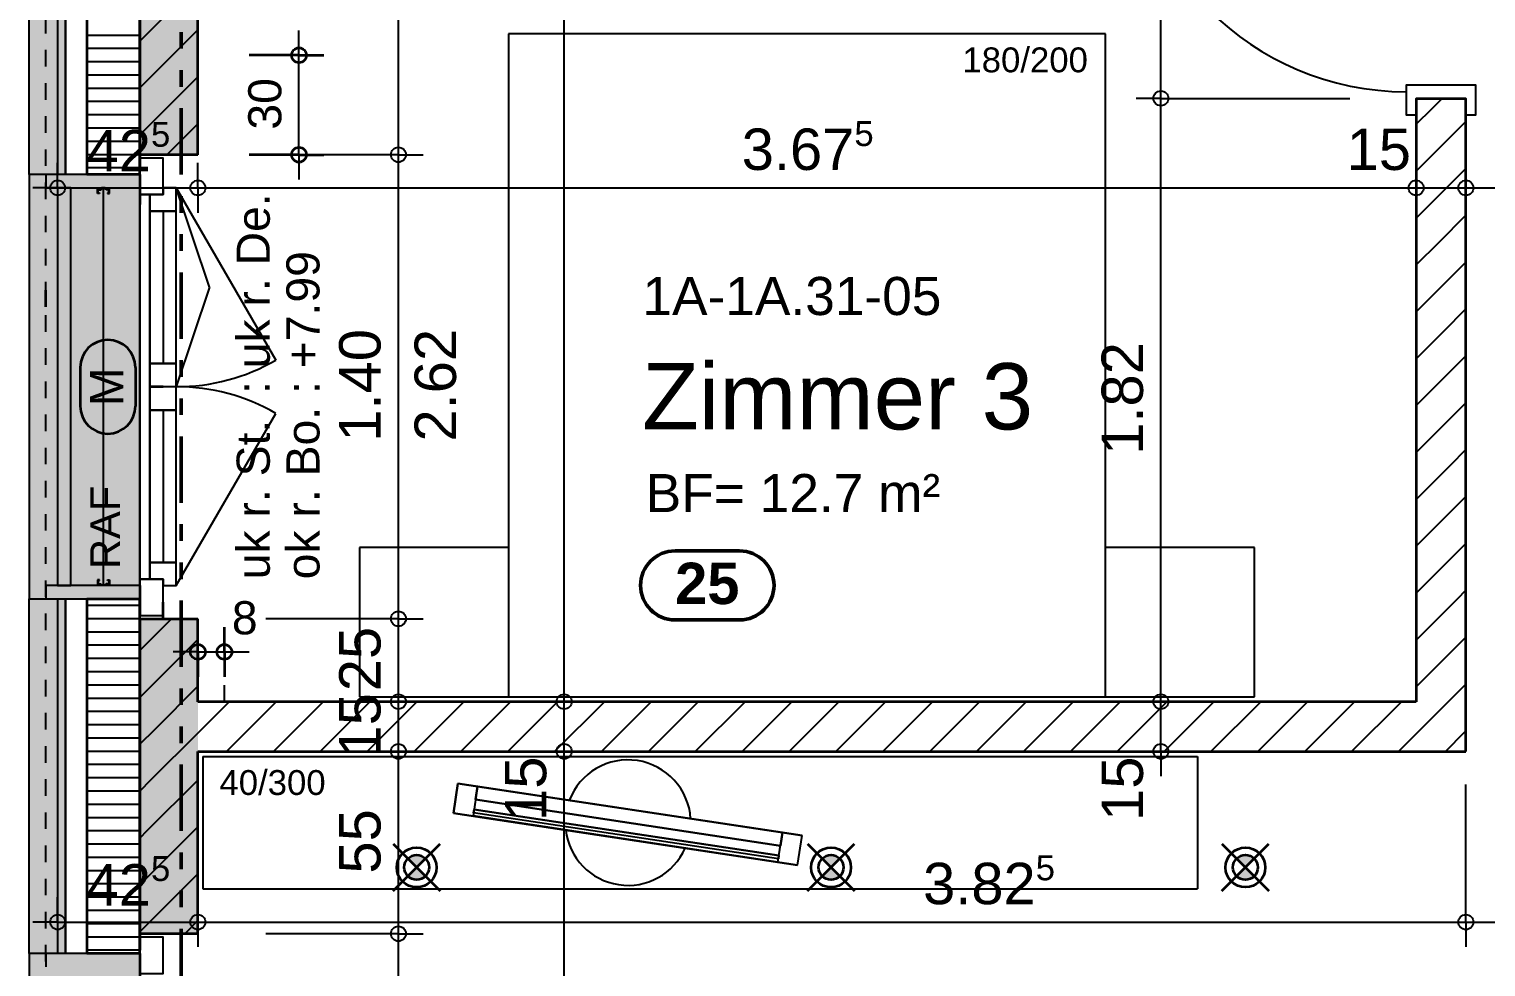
# Model space of a CAD drawing. Header units: centimetres. Extents: x 0.3 to 84.3, y 0.3 to 59.7.
# Drawn here: x 31.57 to 40.36, y 26.31 to 31.97 of the extents above; entities that cross this region are included whole.
import ezdxf

# ---------------------------------------------------------------- set-up
doc = ezdxf.new("R2010")
doc.units = ezdxf.units.CM
for name, pattern in [('AUSGEZOGEN', [0]), ('LINIE_17', [0.05, 0, -0.05]), ('LINIE_23', [0.79, 0.4, -0.13, 0, -0.13, 0, -0.13]), ('PHANTOM', [63.5, 31.75, -6.35, 6.35, -6.35, 6.35, -6.35]), ('PUNKT', [6.35, 0, -6.35]), ('RAND', [44.45, 12.7, -6.35, 12.7, -6.35, 0, -6.35]), ('VERDECKT', [9.525, 6.35, -3.175])]:
    doc.linetypes.add(name, pattern=pattern)
for name, color, linetype, lineweight in [('Allgemein', 7, 'AUSGEZOGEN', 35), ('Bauachsen grob', 7, 'RAND', 25), ('Daemmung', 7, 'AUSGEZOGEN', 35), ('Fenster', 7, 'AUSGEZOGEN', 35), ('Fuellflaeche tragende Wände MW', 7, 'AUSGEZOGEN', 25), ('Holz Fassadenverkleidung', 7, 'AUSGEZOGEN', 35), ('Holzgelaender', 7, 'AUSGEZOGEN', 50), ('Konstruktion oben', 7, 'VERDECKT', 25), ('Oeffnungsrichtung Fenster', 7, 'AUSGEZOGEN', 25), ('Raumbezeichnung', 7, 'AUSGEZOGEN', 35), ('Rolladen', 7, 'AUSGEZOGEN', 25), ('Spengler', 7, 'AUSGEZOGEN', 35), ('Text Koten', 7, 'AUSGEZOGEN', 50), ('Text Werkplan Ausfuehrung', 7, 'AUSGEZOGEN', 50), ('Tuerzarge', 7, 'AUSGEZOGEN', 25), ('Unterkonstruktion', 7, 'AUSGEZOGEN', 35), ('Vorhangbrett', 7, 'AUSGEZOGEN', 25), ('Wand Mauerwerk tragend', 7, 'AUSGEZOGEN', 35), ('Werkplan- Ausfuehrungsmasse', 7, 'AUSGEZOGEN', 25)]:
    doc.layers.add(name, color=color, linetype=linetype, lineweight=lineweight)
for name, color, linetype, lineweight, true_color in [('Elektro Apparate', 7, 'AUSGEZOGEN', 35, 0x656565), ('Elektro Text', 7, 'AUSGEZOGEN', 35, 0x656565), ('Moebel', 7, 'AUSGEZOGEN', 25, 0xababab)]:
    doc.layers.add(name, color=color, linetype=linetype, lineweight=lineweight, true_color=true_color)
doc.styles.add('ARIAL', font='ARIAL.TTF')

msp = doc.modelspace()

# ---------------------------------------------------------------- hatches: boundary and pattern name
at = {"layer": 'Allgemein', "linetype": 'AUSGEZOGEN', "lineweight": 25}
h = msp.add_hatch(color=32, dxfattribs=at)
h.paths.add_polyline_path([(31.788, 38.6497), (31.788, 48.7957), (31.74, 48.7957), (31.74, 38.6497)])
h.paths.add_polyline_path([(31.74, 31.0897), (31.788, 31.0897), (31.788, 36.0897), (31.74, 36.0897)])
h.paths.add_polyline_path([(31.74, 20.2597), (31.788, 20.2597), (31.788, 23.8297), (31.74, 23.8297)])
h.paths.add_polyline_path([(31.74, 26.3897), (31.788, 26.3897), (31.788, 28.5297), (31.74, 28.5297)])
for points in [[(31.916, 31.0097), (32.236, 31.0097), (32.236, 31.0897), (31.916, 31.0897), (31.836, 31.0897), (31.788, 31.0897), (31.74, 31.0897), (31.668, 31.0897), (31.668, 31.0097), (31.74, 31.0097), (31.788, 31.0097), (31.836, 31.0097)], [(31.916, 28.5297), (32.236, 28.5297), (32.236, 28.6097), (31.916, 28.6097), (31.836, 28.6097), (31.788, 28.6097), (31.74, 28.6097), (31.668, 28.6097), (31.668, 28.5297), (31.74, 28.5297), (31.788, 28.5297), (31.836, 28.5297)], [(31.916, 26.3097), (32.236, 26.3097), (32.236, 26.3897), (31.916, 26.3897), (31.836, 26.3897), (31.788, 26.3897), (31.74, 26.3897), (31.668, 26.3897), (31.668, 26.3097), (31.74, 26.3097), (31.788, 26.3097), (31.836, 26.3097)]]:
    msp.add_hatch(color=32, dxfattribs=at).paths.add_polyline_path(points)
at = {"layer": 'Elektro Apparate', "linetype": 'AUSGEZOGEN', "lineweight": 35}
h = msp.add_hatch(color=40, dxfattribs=at)
h.paths.add_polyline_path([(33.959, 26.8567), (33.906, 26.9097), (33.853, 26.8567), (33.8592, 26.8511), (33.8893, 26.8366), (33.9227, 26.8366), (33.9528, 26.8511)])
h.paths.add_polyline_path([(33.853, 26.9628), (33.906, 26.9097), (33.959, 26.9628), (33.9528, 26.9684), (33.9227, 26.9829), (33.8893, 26.9829), (33.8592, 26.9684)])
h = msp.add_hatch(color=40, dxfattribs=at)
h.paths.add_polyline_path([(36.459, 26.8567), (36.406, 26.9097), (36.353, 26.8567), (36.3592, 26.8511), (36.3893, 26.8366), (36.4227, 26.8366), (36.4528, 26.8511)])
h.paths.add_polyline_path([(36.353, 26.9628), (36.406, 26.9097), (36.459, 26.9628), (36.4528, 26.9684), (36.4227, 26.9829), (36.3893, 26.9829), (36.3592, 26.9684)])
h = msp.add_hatch(color=40, dxfattribs=at)
h.paths.add_polyline_path([(38.959, 26.8567), (38.906, 26.9097), (38.853, 26.8567), (38.8592, 26.8511), (38.8893, 26.8366), (38.9227, 26.8366), (38.9528, 26.8511)])
h.paths.add_polyline_path([(38.853, 26.9628), (38.906, 26.9097), (38.959, 26.9628), (38.9528, 26.9684), (38.9227, 26.9829), (38.8893, 26.9829), (38.8592, 26.9684)])
at = {"layer": 'Fuellflaeche tragende Wände MW', "linetype": 'AUSGEZOGEN', "lineweight": 25}
for points in [[(32.236, 35.9697), (32.236, 31.2097), (32.586, 31.2097), (32.586, 35.9697)], [(32.236, 28.4097), (32.236, 26.5097), (32.586, 26.5097), (32.586, 28.4097)]]:
    msp.add_hatch(color=254, dxfattribs=at).paths.add_polyline_path(points)
at = {"layer": 'Holzgelaender', "linetype": 'AUSGEZOGEN', "lineweight": 25, "true_color": 0xf1f1f1}
msp.add_hatch(color=7, dxfattribs=at).paths.add_polyline_path([(31.82, 31.0097), (31.82, 28.6097), (31.74, 28.6097), (31.74, 31.0097)], flags=16)
at = {"layer": 'Spengler', "linetype": 'AUSGEZOGEN', "lineweight": 25, "true_color": 0xfafafa}
for points in [[(31.568, 36.0897), (31.568, 31.0897), (31.74, 31.0897), (31.74, 36.0897)], [(31.668, 28.5297), (31.668, 28.6097), (32.236, 28.6097), (32.236, 31.0097), (31.668, 31.0097), (31.668, 31.0897), (31.568, 31.0897), (31.568, 28.5297)], [(31.568, 26.3897), (31.74, 26.3897), (31.74, 28.5297), (31.568, 28.5297)], [(31.568, 23.8297), (31.668, 23.8297), (31.668, 23.9097), (32.236, 23.9097), (32.236, 26.3097), (31.668, 26.3097), (31.668, 26.3897), (31.568, 26.3897)]]:
    msp.add_hatch(color=7, dxfattribs=at).paths.add_polyline_path(points)

# ---------------------------------------------------------------- linework, layer by layer
at = {"layer": 'Allgemein', "color": 7, "linetype": 'AUSGEZOGEN', "lineweight": 25}
for p, q in [((31.74, 36.0897), (31.74, 31.0897)), ((31.788, 31.0897), (31.788, 36.0897)), ((31.74, 31.0897), (31.668, 31.0897)), ((31.668, 31.0897), (31.668, 31.0097)), ((31.836, 31.0897), (31.788, 31.0897)), ((31.916, 31.0897), (31.836, 31.0897)), ((32.236, 31.0897), (31.916, 31.0897)), ((32.236, 31.0097), (32.236, 31.0897)), ((31.668, 31.0097), (31.74, 31.0097)), ((31.74, 31.0097), (31.788, 31.0097)), ((31.788, 31.0097), (31.836, 31.0097)), ((31.836, 31.0097), (31.916, 31.0097)), ((31.916, 31.0097), (32.236, 31.0097)), ((31.74, 28.6097), (31.668, 28.6097)), ((31.668, 28.6097), (31.668, 28.5297)), ((31.788, 28.6097), (31.74, 28.6097)), ((31.836, 28.6097), (31.788, 28.6097)), ((31.916, 28.6097), (31.836, 28.6097)), ((32.236, 28.6097), (31.916, 28.6097)), ((32.236, 28.5297), (32.236, 28.6097)), ((31.668, 28.5297), (31.74, 28.5297)), ((31.74, 28.5297), (31.74, 26.3897)), ((31.788, 28.5297), (31.836, 28.5297)), ((31.788, 26.3897), (31.788, 28.5297)), ((31.836, 28.5297), (31.916, 28.5297)), ((31.916, 28.5297), (32.236, 28.5297)), ((31.74, 26.3897), (31.668, 26.3897)), ((31.668, 26.3897), (31.668, 26.3097)), ((31.836, 26.3897), (31.788, 26.3897)), ((31.916, 26.3897), (31.836, 26.3897)), ((32.236, 26.3897), (31.916, 26.3897)), ((32.236, 26.3097), (32.236, 26.3897))]:
    msp.add_line(p, q, dxfattribs=at)
at = {"layer": 'Bauachsen grob', "color": 32, "linetype": 'LINIE_23', "lineweight": 50, "true_color": 0xc36e14}
msp.add_line((32.486, 1.3897), (32.486, 58.1), dxfattribs=at)
at = {"layer": 'Daemmung', "color": 7, "linetype": 'AUSGEZOGEN', "lineweight": 35}
for p, q in [((31.916, 36.0897), (31.916, 31.0897)), ((32.236, 31.2097), (32.236, 35.9697)), ((32.236, 31.0897), (32.236, 31.2097)), ((32.236, 31.0897), (31.916, 31.0897)), ((31.916, 28.5297), (32.236, 28.5297)), ((31.916, 28.5297), (31.916, 26.3897)), ((32.236, 28.4097), (32.236, 28.5297)), ((32.236, 26.5097), (32.236, 28.4097)), ((32.236, 26.3897), (32.236, 26.5097)), ((32.236, 26.3897), (31.916, 26.3897))]:
    msp.add_line(p, q, dxfattribs=at)
at = {"layer": 'Daemmung', "color": 7, "linetype": 'AUSGEZOGEN', "lineweight": 25}
for points in [[(32.236, 31.9297), (32.236, 31.9297), (31.916, 31.9297)], [(32.236, 31.9297), (32.236, 31.9297), (31.916, 31.9297)], [(32.236, 31.8497), (32.236, 31.8497), (31.916, 31.8497)], [(32.236, 31.7697), (32.236, 31.7697), (31.916, 31.7697)], [(32.236, 31.6897), (32.236, 31.6897), (31.916, 31.6897)], [(32.236, 31.6097), (32.236, 31.6097), (31.916, 31.6097)], [(32.236, 31.6097), (32.236, 31.6097), (31.916, 31.6097)], [(32.236, 31.5297), (32.236, 31.5297), (31.916, 31.5297)], [(32.236, 31.4497), (32.236, 31.4497), (31.916, 31.4497)], [(32.236, 31.3697), (32.236, 31.3697), (31.916, 31.3697)], [(32.236, 31.2897), (32.236, 31.2897), (31.916, 31.2897)], [(32.236, 31.2897), (32.236, 31.2897), (31.916, 31.2897)], [(32.236, 31.2097), (32.236, 31.2097), (31.916, 31.2097)], [(32.236, 31.1297), (32.236, 31.1297), (31.916, 31.1297)], [(32.236, 28.4897), (32.236, 28.4897), (32.236, 28.4897), (32.236, 28.4897), (32.236, 28.4897), (32.236, 28.4897), (31.916, 28.4897)], [(32.236, 28.4097), (32.236, 28.4097), (32.236, 28.4097), (32.236, 28.4097), (32.236, 28.4097), (32.236, 28.4097), (31.916, 28.4097)], [(32.236, 28.4097), (32.236, 28.4097), (32.236, 28.4097), (32.236, 28.4097), (32.236, 28.4097), (32.236, 28.4097), (31.916, 28.4097)], [(32.236, 28.3297), (32.236, 28.3297), (32.236, 28.3297), (32.236, 28.3297), (32.236, 28.3297), (32.236, 28.3297), (31.916, 28.3297)], [(32.236, 28.2497), (32.236, 28.2497), (32.236, 28.2497), (32.236, 28.2497), (32.236, 28.2497), (32.236, 28.2497), (31.916, 28.2497)], [(32.236, 28.1697), (32.236, 28.1697), (32.236, 28.1697), (32.236, 28.1697), (32.236, 28.1697), (32.236, 28.1697), (31.916, 28.1697)], [(32.236, 28.0897), (32.236, 28.0897), (32.236, 28.0897), (32.236, 28.0897), (32.236, 28.0897), (32.236, 28.0897), (31.916, 28.0897)], [(32.236, 28.0897), (32.236, 28.0897), (32.236, 28.0897), (32.236, 28.0897), (32.236, 28.0897), (32.236, 28.0897), (31.916, 28.0897)], [(32.236, 28.0097), (32.236, 28.0097), (32.236, 28.0097), (32.236, 28.0097), (32.236, 28.0097), (32.236, 28.0097), (31.916, 28.0097)], [(32.236, 27.9297), (32.236, 27.9297), (32.236, 27.9297), (32.236, 27.9297), (32.236, 27.9297), (32.236, 27.9297), (31.916, 27.9297)], [(32.236, 27.8497), (32.236, 27.8497), (32.236, 27.8497), (32.236, 27.8497), (32.236, 27.8497), (32.236, 27.8497), (31.916, 27.8497)], [(32.236, 27.7697), (32.236, 27.7697), (32.236, 27.7697), (32.236, 27.7697), (32.236, 27.7697), (32.236, 27.7697), (31.916, 27.7697)], [(32.236, 27.7697), (32.236, 27.7697), (32.236, 27.7697), (32.236, 27.7697), (32.236, 27.7697), (32.236, 27.7697), (31.916, 27.7697)], [(32.236, 27.6897), (32.236, 27.6897), (32.236, 27.6897), (32.236, 27.6897), (32.236, 27.6897), (32.236, 27.6897), (31.916, 27.6897)], [(32.236, 27.6097), (32.236, 27.6097), (32.236, 27.6097), (32.236, 27.6097), (32.236, 27.6097), (32.236, 27.6097), (31.916, 27.6097)], [(32.236, 27.5297), (32.236, 27.5297), (32.236, 27.5297), (32.236, 27.5297), (32.236, 27.5297), (32.236, 27.5297), (31.916, 27.5297)], [(32.236, 27.4497), (32.236, 27.4497), (32.236, 27.4497), (32.236, 27.4497), (32.236, 27.4497), (32.236, 27.4497), (31.916, 27.4497)], [(32.236, 27.4497), (32.236, 27.4497), (32.236, 27.4497), (32.236, 27.4497), (32.236, 27.4497), (32.236, 27.4497), (31.916, 27.4497)], [(32.236, 27.3697), (32.236, 27.3697), (32.236, 27.3697), (32.236, 27.3697), (32.236, 27.3697), (32.236, 27.3697), (31.916, 27.3697)], [(32.236, 27.2897), (32.236, 27.2897), (32.236, 27.2897), (32.236, 27.2897), (32.236, 27.2897), (32.236, 27.2897), (31.916, 27.2897)], [(32.236, 27.2097), (32.236, 27.2097), (32.236, 27.2097), (32.236, 27.2097), (32.236, 27.2097), (32.236, 27.2097), (31.916, 27.2097)], [(32.236, 27.1297), (32.236, 27.1297), (32.236, 27.1297), (32.236, 27.1297), (32.236, 27.1297), (32.236, 27.1297), (31.916, 27.1297)], [(32.236, 27.1297), (32.236, 27.1297), (32.236, 27.1297), (32.236, 27.1297), (32.236, 27.1297), (32.236, 27.1297), (31.916, 27.1297)], [(32.236, 27.0497), (32.236, 27.0497), (32.236, 27.0497), (32.236, 27.0497), (32.236, 27.0497), (32.236, 27.0497), (31.916, 27.0497)], [(32.236, 26.9697), (32.236, 26.9697), (32.236, 26.9697), (32.236, 26.9697), (32.236, 26.9697), (32.236, 26.9697), (31.916, 26.9697)], [(32.236, 26.8897), (32.236, 26.8897), (32.236, 26.8897), (32.236, 26.8897), (32.236, 26.8897), (32.236, 26.8897), (31.916, 26.8897)], [(32.236, 26.8097), (32.236, 26.8097), (32.236, 26.8097), (32.236, 26.8097), (32.236, 26.8097), (32.236, 26.8097), (31.916, 26.8097)], [(32.236, 26.8097), (32.236, 26.8097), (32.236, 26.8097), (32.236, 26.8097), (32.236, 26.8097), (32.236, 26.8097), (31.916, 26.8097)], [(32.236, 26.7297), (32.236, 26.7297), (32.236, 26.7297), (32.236, 26.7297), (32.236, 26.7297), (32.236, 26.7297), (31.916, 26.7297)], [(32.236, 26.6497), (32.236, 26.6497), (32.236, 26.6497), (32.236, 26.6497), (32.236, 26.6497), (32.236, 26.6497), (31.916, 26.6497)], [(32.236, 26.5697), (32.236, 26.5697), (32.236, 26.5697), (32.236, 26.5697), (32.236, 26.5697), (32.236, 26.5697), (31.916, 26.5697)], [(32.236, 26.4897), (32.236, 26.4897), (32.236, 26.4897), (32.236, 26.4897), (32.236, 26.4897), (32.236, 26.4897), (31.916, 26.4897)], [(32.236, 26.4897), (32.236, 26.4897), (32.236, 26.4897), (32.236, 26.4897), (32.236, 26.4897), (32.236, 26.4897), (31.916, 26.4897)], [(32.236, 26.4097), (32.236, 26.4097), (32.236, 26.4097), (32.236, 26.4097), (32.236, 26.4097), (32.236, 26.4097), (31.916, 26.4097)]]:
    msp.add_lwpolyline(points, dxfattribs=at)
at = {"layer": 'Elektro Apparate', "color": 40, "linetype": 'AUSGEZOGEN', "lineweight": 35}
for p, q in [((33.7646, 27.0512), (34.0474, 26.7683)), ((33.7646, 26.7683), (34.0474, 27.0512)), ((36.2646, 27.0512), (36.5474, 26.7683)), ((36.2646, 26.7683), (36.5474, 27.0512)), ((38.7646, 27.0512), (39.0474, 26.7683)), ((38.7646, 26.7683), (39.0474, 27.0512))]:
    msp.add_line(p, q, dxfattribs=at)
for centre, radius in [((33.906, 26.9097), 0.12), ((33.906, 26.9097), 0.075), ((36.406, 26.9097), 0.12), ((36.406, 26.9097), 0.075), ((38.906, 26.9097), 0.12), ((38.906, 26.9097), 0.075)]:
    msp.add_circle(centre, radius, dxfattribs=at)
at = {"layer": 'Elektro Text', "color": 40, "linetype": 'AUSGEZOGEN', "lineweight": 35}
for p, q in [((31.876, 29.9258), (31.876, 29.6931)), ((32.2093, 29.9258), (32.2093, 29.6931))]:
    msp.add_line(p, q, dxfattribs=at)
for centre, start, end in [((32.0427, 29.9258), 0, 180), ((32.0427, 29.6931), 180, 0)]:
    msp.add_arc(centre, 0.1667, start, end, dxfattribs=at)
at = {"layer": 'Fenster', "color": 7, "linetype": 'AUSGEZOGEN', "lineweight": 25}
for p, q in [((32.376, 30.8697), (32.376, 29.9507)), ((32.376, 29.6687), (32.376, 28.7497))]:
    msp.add_line(p, q, dxfattribs=at)
for points in [[(32.236, 31.1897), (32.236, 30.9697), (32.376, 30.9697), (32.376, 31.1897), (32.236, 31.1897)], [(32.236, 31.0897), (31.568, 31.0897), (31.568, 28.5297), (32.236, 28.5297), (32.236, 31.0897)], [(32.296, 28.6497), (32.296, 29.8087), (32.376, 29.8087), (32.376, 29.8107), (32.296, 29.8107), (32.296, 30.9697), (32.236, 30.9697), (32.236, 28.6497), (32.296, 28.6497)], [(32.376, 31.0097), (32.376, 30.9697), (32.296, 30.9697), (32.296, 30.8697), (32.456, 30.8697), (32.456, 31.0097), (32.376, 31.0097)], [(32.296, 30.8697), (32.296, 29.9507), (32.456, 29.9507), (32.456, 30.8697), (32.296, 30.8697)], [(32.296, 29.9507), (32.296, 29.8107), (32.376, 29.8107), (32.456, 29.8107), (32.456, 29.9507), (32.296, 29.9507)], [(32.376, 29.8087), (32.296, 29.8087), (32.296, 29.6687), (32.456, 29.6687), (32.456, 29.8087), (32.376, 29.8087)], [(32.296, 29.6687), (32.296, 28.7497), (32.456, 28.7497), (32.456, 29.6687), (32.296, 29.6687)], [(32.296, 28.7497), (32.296, 28.6497), (32.376, 28.6497), (32.376, 28.6097), (32.456, 28.6097), (32.456, 28.7497), (32.296, 28.7497)], [(32.236, 28.6497), (32.236, 28.4297), (32.376, 28.4297), (32.376, 28.6497), (32.236, 28.6497)], [(32.236, 26.4897), (32.236, 26.2697), (32.376, 26.2697), (32.376, 26.4897), (32.236, 26.4897)], [(32.236, 26.3897), (31.568, 26.3897), (31.568, 23.8297), (32.236, 23.8297), (32.236, 26.3897)]]:
    msp.add_lwpolyline(points, dxfattribs=at)
at = {"layer": 'Holz Fassadenverkleidung', "color": 7, "linetype": 'LINIE_17', "lineweight": 25}
msp.add_line((31.668, 10.9417), (31.668, 48.8677), dxfattribs=at)
at = {"layer": 'Holzgelaender', "color": 7, "linetype": 'AUSGEZOGEN', "lineweight": 25}
for p, q in [((31.74, 31.0097), (31.74, 28.6097)), ((31.82, 31.0097), (31.74, 31.0097)), ((31.82, 28.6097), (31.82, 31.0097)), ((31.74, 28.6097), (31.82, 28.6097))]:
    msp.add_line(p, q, dxfattribs=at)
at = {"layer": 'Konstruktion oben', "color": 7, "linetype": 'PUNKT', "lineweight": 35}
msp.add_line((31.668, 10.9417), (31.668, 48.8677), dxfattribs=at)
at = {"layer": 'Moebel', "color": 253, "linetype": 'AUSGEZOGEN', "lineweight": 25, "true_color": 0xababab}
for p, q in [((34.461, 31.9397), (34.461, 27.9397)), ((38.061, 31.9397), (34.461, 31.9397)), ((38.061, 27.9397), (38.061, 31.9397)), ((33.561, 28.8397), (33.561, 27.9397)), ((34.461, 28.8397), (33.561, 28.8397)), ((38.961, 28.8397), (38.061, 28.8397)), ((38.961, 27.9397), (38.961, 28.8397)), ((33.561, 27.9397), (34.461, 27.9397)), ((34.461, 27.9397), (38.061, 27.9397)), ((38.061, 27.9397), (38.961, 27.9397)), ((32.616, 27.5797), (32.616, 26.7797)), ((32.616, 27.5797), (38.616, 27.5797)), ((38.616, 27.5797), (38.616, 26.7797)), ((34.1548, 27.4159), (34.1279, 27.2379)), ((34.1279, 27.2379), (34.1548, 27.4159)), ((34.1548, 27.4159), (34.1548, 27.4159)), ((36.2312, 27.1017), (34.1548, 27.4159)), ((34.1548, 27.4159), (36.2312, 27.1017)), ((34.2734, 27.3979), (34.2465, 27.22)), ((34.2734, 27.3979), (34.2465, 27.22)), ((34.2615, 27.3188), (34.2734, 27.3979)), ((34.2615, 27.3188), (34.2734, 27.3979)), ((36.1125, 27.1197), (34.2734, 27.3979)), ((34.2734, 27.3979), (34.2734, 27.3979)), ((34.2734, 27.3979), (36.1125, 27.1197)), ((34.2734, 27.3979), (36.1125, 27.1197)), ((34.2734, 27.3979), (34.2734, 27.3979)), ((34.2734, 27.3979), (36.1125, 27.1197)), ((34.2495, 27.2398), (34.2525, 27.2595)), ((34.2495, 27.2398), (34.2525, 27.2595)), ((34.2525, 27.2595), (36.0916, 26.9813)), ((34.2525, 27.2595), (34.2525, 27.2595)), ((36.0916, 26.9813), (34.2525, 27.2595)), ((36.1005, 27.0406), (34.2615, 27.3188)), ((34.2615, 27.3188), (34.2615, 27.3188)), ((34.2615, 27.3188), (36.1005, 27.0406)), ((34.1279, 27.2379), (34.1279, 27.2379)), ((34.1279, 27.2379), (36.2042, 26.9238)), ((36.2042, 26.9238), (34.1279, 27.2379)), ((34.2465, 27.22), (36.0856, 26.9417)), ((36.0856, 26.9417), (34.2465, 27.22)), ((34.2465, 27.22), (34.2465, 27.22)), ((36.0886, 26.9615), (34.2495, 27.2398)), ((36.0886, 26.9615), (34.2495, 27.2398)), ((34.2495, 27.2398), (34.2495, 27.2398)), ((36.0856, 26.9417), (36.1125, 27.1197)), ((36.0856, 26.9417), (36.1125, 27.1197)), ((36.1125, 27.1197), (36.1005, 27.0406)), ((36.1125, 27.1197), (36.1005, 27.0406)), ((36.1125, 27.1197), (36.1125, 27.1197)), ((36.1125, 27.1197), (36.1125, 27.1197)), ((36.2042, 26.9238), (36.2312, 27.1017)), ((36.2042, 26.9238), (36.2312, 27.1017)), ((36.2312, 27.1017), (36.2312, 27.1017)), ((36.1005, 27.0406), (36.1005, 27.0406)), ((36.0856, 26.9417), (36.0856, 26.9417)), ((36.0916, 26.9813), (36.0886, 26.9615)), ((36.0916, 26.9813), (36.0886, 26.9615)), ((36.0886, 26.9615), (36.0886, 26.9615)), ((36.0916, 26.9813), (36.0916, 26.9813)), ((36.2042, 26.9238), (36.2042, 26.9238)), ((32.616, 26.7797), (38.616, 26.7797))]:
    msp.add_line(p, q, dxfattribs=at)
for radius, start, end in [(0.3787, 3.59056, 159.20202), (0.3781, 186.73261, 336.05997)]:
    msp.add_arc((35.181, 27.1797), radius, start, end, dxfattribs=at)
at = {"layer": 'Oeffnungsrichtung Fenster', "color": 7, "linetype": 'AUSGEZOGEN', "lineweight": 25}
for p, q in [((32.456, 31.0097), (33.056, 29.9705)), ((32.656, 30.4102), (32.456, 31.0097)), ((32.656, 30.4102), (32.456, 29.8107)), ((32.456, 28.6097), (33.056, 29.649))]:
    msp.add_line(p, q, dxfattribs=at)
for centre, start, end in [((32.456, 31.0097), 270, 300), ((32.456, 28.6097), 60, 90)]:
    msp.add_arc(centre, 1.2, start, end, dxfattribs=at)
at = {"layer": 'Rolladen', "color": 7, "linetype": 'AUSGEZOGEN', "lineweight": 25}
for p, q in [((31.984, 31.0087), (31.98, 31.0087)), ((31.98, 30.9747), (31.98, 31.0087)), ((31.992, 30.9747), (31.98, 30.9747)), ((31.984, 31.0027), (31.984, 31.0087)), ((31.984, 31.0027), (31.998, 31.0027)), ((31.984, 30.9987), (31.9997, 30.9987)), ((31.984, 30.9787), (31.984, 30.9987)), ((31.984, 30.9787), (31.992, 30.9787)), ((31.992, 30.9787), (31.992, 30.9747)), ((31.998, 31.0027), (32.005, 31.0097)), ((31.9997, 30.9987), (32.0067, 31.0057)), ((32.027, 31.0097), (32.005, 31.0097)), ((32.0067, 31.0057), (32.0253, 31.0057)), ((32.021, 31.0097), (32.011, 31.0097)), ((32.022, 31.0097), (32.021, 31.0097)), ((32.0323, 30.9987), (32.0253, 31.0057)), ((32.034, 31.0027), (32.027, 31.0097)), ((32.048, 30.9987), (32.0323, 30.9987)), ((32.048, 31.0027), (32.034, 31.0027)), ((32.04, 30.9787), (32.04, 30.9747)), ((32.048, 30.9787), (32.04, 30.9787)), ((32.04, 30.9747), (32.052, 30.9747)), ((32.048, 31.0027), (32.048, 31.0087)), ((32.052, 31.0087), (32.048, 31.0087)), ((32.048, 30.9787), (32.048, 30.9987)), ((32.052, 30.9747), (32.052, 31.0087)), ((31.992, 28.6447), (31.98, 28.6447)), ((31.98, 28.6447), (31.98, 28.6107)), ((31.984, 28.6107), (31.98, 28.6107)), ((31.984, 28.6407), (31.984, 28.6207)), ((31.984, 28.6407), (31.992, 28.6407)), ((31.984, 28.6207), (31.9997, 28.6207)), ((31.984, 28.6167), (31.984, 28.6107)), ((31.984, 28.6167), (31.998, 28.6167)), ((31.992, 28.6407), (31.992, 28.6447)), ((31.998, 28.6167), (32.005, 28.6097)), ((31.9997, 28.6207), (32.0067, 28.6137)), ((32.027, 28.6097), (32.005, 28.6097)), ((32.0067, 28.6137), (32.0253, 28.6137)), ((32.021, 28.6097), (32.011, 28.6097)), ((32.022, 28.6097), (32.021, 28.6097)), ((32.0323, 28.6207), (32.0253, 28.6137)), ((32.034, 28.6167), (32.027, 28.6097)), ((32.048, 28.6207), (32.0323, 28.6207)), ((32.048, 28.6167), (32.034, 28.6167)), ((32.04, 28.6447), (32.052, 28.6447)), ((32.04, 28.6407), (32.04, 28.6447)), ((32.048, 28.6407), (32.04, 28.6407)), ((32.048, 28.6407), (32.048, 28.6207)), ((32.048, 28.6167), (32.048, 28.6107)), ((32.052, 28.6107), (32.048, 28.6107)), ((32.052, 28.6447), (32.052, 28.6107))]:
    msp.add_line(p, q, dxfattribs=at)
at = {"layer": 'Rolladen', "color": 7, "linetype": 'PHANTOM', "lineweight": 25}
msp.add_line((32.016, 28.6097), (32.016, 31.0097), dxfattribs=at)
at = {"layer": 'Spengler', "color": 7, "linetype": 'AUSGEZOGEN', "lineweight": 25}
for p, q in [((31.568, 31.0897), (31.568, 36.0697)), ((31.568, 26.3897), (31.568, 28.5297))]:
    msp.add_line(p, q, dxfattribs=at)
at = {"layer": 'Text Werkplan Ausfuehrung', "color": 240, "linetype": 'AUSGEZOGEN', "lineweight": 50}
for p, q in [((35.8536, 28.8198), (35.4652, 28.8198)), ((35.8536, 28.4031), (35.4652, 28.4031))]:
    msp.add_line(p, q, dxfattribs=at)
for centre, start, end in [((35.4652, 28.6114), 90, 270), ((35.8536, 28.6114), 270, 90)]:
    msp.add_arc(centre, 0.2083, start, end, dxfattribs=at)
at = {"layer": 'Tuerzarge', "color": 7, "linetype": 'AUSGEZOGEN', "lineweight": 25}
msp.add_lwpolyline([(40.086, 31.6297), (39.876, 31.6297), (39.876, 31.4497), (39.936, 31.4497), (39.936, 31.5497), (40.236, 31.5497), (40.236, 31.4497), (40.296, 31.4497), (40.296, 31.6297), (40.086, 31.6297)], dxfattribs=at)
msp.add_arc((39.876, 33.2697), 1.68, 180, 270, dxfattribs=at)
at = {"layer": 'Unterkonstruktion', "color": 7, "linetype": 'AUSGEZOGEN', "lineweight": 25}
for p, q in [((31.788, 36.0897), (31.788, 31.0897)), ((31.916, 31.0897), (31.916, 36.0897)), ((31.836, 31.0897), (31.788, 31.0897)), ((31.916, 31.0897), (31.836, 31.0897)), ((31.788, 28.5297), (31.836, 28.5297)), ((31.788, 28.5297), (31.788, 26.3897)), ((31.836, 28.5297), (31.916, 28.5297)), ((31.916, 26.3897), (31.916, 28.5297)), ((31.836, 26.3897), (31.788, 26.3897)), ((31.916, 26.3897), (31.836, 26.3897))]:
    msp.add_line(p, q, dxfattribs=at)
at = {"layer": 'Vorhangbrett', "color": 191, "linetype": 'AUSGEZOGEN', "lineweight": 25, "true_color": 0xbe96ea}
for p, q in [((33.196, 31.8097), (33.196, 31.9597)), ((33.196, 31.2097), (33.196, 31.8097)), ((33.196, 31.2097), (33.196, 31.0597)), ((32.586, 28.2097), (32.436, 28.2097)), ((32.746, 28.2097), (32.896, 28.2097))]:
    msp.add_line(p, q, dxfattribs=at)
at = {"layer": 'Vorhangbrett', "color": 191, "linetype": 'PUNKT', "lineweight": 25, "true_color": 0xbe96ea}
for p, q in [((32.746, 27.9097), (32.746, 31.8097)), ((32.746, 23.1097), (32.746, 27.6097))]:
    msp.add_line(p, q, dxfattribs=at)
at = {"layer": 'Vorhangbrett', "color": 191, "linetype": 'AUSGEZOGEN', "lineweight": 35, "true_color": 0xbe96ea}
for p, q in [((33.196, 31.8097), (32.896, 31.8097)), ((33.196, 31.8097), (33.046, 31.8097)), ((33.196, 31.8097), (33.346, 31.8097)), ((33.196, 31.2097), (33.046, 31.2097)), ((33.196, 31.2097), (33.346, 31.2097)), ((32.586, 28.2097), (32.586, 28.3597)), ((32.746, 28.2097), (32.746, 28.3597)), ((32.586, 28.2097), (32.586, 28.0597)), ((32.746, 28.2097), (32.746, 28.0597))]:
    msp.add_line(p, q, dxfattribs=at)
msp.add_lwpolyline([(33.196, 31.2097), (32.9978, 31.2097), (32.9978, 31.2097), (32.896, 31.2097)], dxfattribs=at)
at = {"layer": 'Vorhangbrett', "color": 191, "linetype": 'AUSGEZOGEN', "lineweight": 25, "true_color": 0xbe96ea}
msp.add_lwpolyline([(32.586, 28.2097), (32.587, 28.2097), (32.587, 28.2097), (32.746, 28.2097)], dxfattribs=at)
at = {"layer": 'Vorhangbrett', "color": 191, "linetype": 'AUSGEZOGEN', "lineweight": 35, "true_color": 0xbe96ea}
for centre in [(33.196, 31.8097), (33.196, 31.2097), (32.586, 28.2097), (32.746, 28.2097)]:
    msp.add_circle(centre, 0.045, dxfattribs=at)
at = {"layer": 'Wand Mauerwerk tragend', "color": 7, "linetype": 'AUSGEZOGEN', "lineweight": 35}
for p, q in [((32.236, 35.9697), (32.236, 31.2097)), ((32.586, 31.2097), (32.586, 34.8097)), ((39.936, 31.5497), (40.236, 31.5497)), ((39.936, 31.5497), (39.936, 27.9097)), ((40.236, 27.6097), (40.236, 31.5497)), ((32.376, 31.2097), (32.236, 31.2097)), ((32.586, 31.2097), (32.376, 31.2097)), ((32.236, 28.4097), (32.376, 28.4097)), ((32.236, 28.4097), (32.236, 26.5097)), ((32.376, 28.4097), (32.586, 28.4097)), ((32.586, 27.9097), (32.586, 28.4097)), ((39.936, 27.9097), (32.586, 27.9097)), ((32.586, 27.6097), (39.936, 27.6097)), ((32.586, 26.5097), (32.586, 27.6097)), ((39.936, 27.6097), (40.236, 27.6097)), ((32.376, 26.5097), (32.236, 26.5097)), ((32.586, 26.5097), (32.376, 26.5097))]:
    msp.add_line(p, q, dxfattribs=at)
at = {"layer": 'Wand Mauerwerk tragend', "color": 180, "linetype": 'PUNKT', "lineweight": 35}
for p, q in [((32.376, 31.2097), (32.236, 31.2097)), ((32.236, 31.2097), (32.236, 31.0897)), ((32.376, 28.4097), (32.376, 31.2097)), ((32.236, 31.0897), (32.236, 31.0097)), ((32.236, 31.0097), (32.236, 28.6097)), ((32.236, 28.6097), (32.236, 28.5297)), ((32.236, 28.5297), (32.236, 28.4097)), ((32.236, 28.4097), (32.376, 28.4097)), ((32.376, 26.5097), (32.236, 26.5097)), ((32.236, 26.5097), (32.236, 26.3897)), ((32.376, 23.7097), (32.376, 26.5097)), ((32.236, 26.3897), (32.236, 26.3097)), ((32.236, 26.3097), (32.236, 23.9097))]:
    msp.add_line(p, q, dxfattribs=at)
at = {"layer": 'Wand Mauerwerk tragend', "color": 7, "linetype": 'AUSGEZOGEN', "lineweight": 25}
for p, q in [((32.586, 27.72), (32.7758, 27.9097)), ((32.7586, 27.6097), (33.0586, 27.9097)), ((33.0415, 27.6097), (33.3415, 27.9097)), ((33.3243, 27.6097), (33.6243, 27.9097)), ((33.6071, 27.6097), (33.9071, 27.9097)), ((33.89, 27.6097), (34.19, 27.9097)), ((34.1728, 27.6097), (34.4728, 27.9097)), ((34.4557, 27.6097), (34.7557, 27.9097)), ((34.7385, 27.6097), (35.0385, 27.9097)), ((35.0214, 27.6097), (35.3214, 27.9097)), ((35.3042, 27.6097), (35.6042, 27.9097)), ((35.587, 27.6097), (35.887, 27.9097)), ((35.8699, 27.6097), (36.1699, 27.9097)), ((36.1527, 27.6097), (36.4527, 27.9097)), ((36.4356, 27.6097), (36.7356, 27.9097)), ((36.7184, 27.6097), (37.0184, 27.9097)), ((37.0013, 27.6097), (37.3013, 27.9097)), ((37.2841, 27.6097), (37.5841, 27.9097)), ((37.5669, 27.6097), (37.8669, 27.9097)), ((37.8498, 27.6097), (38.1498, 27.9097)), ((38.1326, 27.6097), (38.4326, 27.9097)), ((38.4155, 27.6097), (38.7155, 27.9097)), ((38.6983, 27.6097), (38.9983, 27.9097)), ((38.9812, 27.6097), (39.2812, 27.9097)), ((39.264, 27.6097), (39.564, 27.9097)), ((39.5468, 27.6097), (39.8468, 27.9097)), ((39.8297, 27.6097), (39.936, 27.716)), ((32.5071, 26.5097), (32.586, 26.5886))]:
    msp.add_line(p, q, dxfattribs=at)
for points in [[(32.236, 31.8954), (32.586, 32.2454), (32.586, 32.2454)], [(32.236, 31.6126), (32.586, 31.9626), (32.586, 31.9626)], [(32.236, 31.3298), (32.586, 31.6798), (32.586, 31.6798)], [(39.936, 31.393), (40.0318, 31.4888), (40.0318, 31.4888), (40.0927, 31.5497)], [(32.3988, 31.2097), (32.586, 31.3969), (32.586, 31.3969)], [(39.936, 31.1102), (40.046, 31.2201), (40.046, 31.2201), (40.236, 31.4102)], [(39.936, 30.8273), (40.0601, 30.9514), (40.0601, 30.9514), (40.236, 31.1273)], [(39.936, 30.5445), (40.0743, 30.6827), (40.0743, 30.6827), (40.236, 30.8445)], [(39.936, 30.2616), (40.0884, 30.414), (40.0884, 30.414), (40.236, 30.5616)], [(39.936, 29.9788), (40.1025, 30.1453), (40.1025, 30.1453), (40.236, 30.2788)], [(39.936, 29.6959), (40.1167, 29.8766), (40.1167, 29.8766), (40.236, 29.9959)], [(39.936, 29.4131), (40.1308, 29.6079), (40.1308, 29.6079), (40.236, 29.7131)], [(39.936, 29.1303), (40.145, 29.3392), (40.145, 29.3392), (40.236, 29.4303)], [(39.936, 28.8474), (40.1591, 29.0705), (40.1591, 29.0705), (40.236, 29.1474)], [(39.936, 28.5646), (40.1733, 28.8018), (40.1733, 28.8018), (40.236, 28.8646)], [(39.936, 28.2817), (40.1874, 28.5331), (40.1874, 28.5331), (40.236, 28.5817)], [(32.236, 28.2185), (32.3735, 28.356), (32.3735, 28.356), (32.4272, 28.4097)], [(32.236, 27.9356), (32.3507, 28.0504), (32.3507, 28.0504), (32.586, 28.2856)], [(39.936, 27.9989), (40.2015, 28.2644), (40.2015, 28.2644), (40.236, 28.2989)], [(32.236, 27.6528), (32.328, 27.7448), (32.328, 27.7448), (32.586, 28.0028)], [(39.936, 27.716), (40.2157, 27.9957), (40.2157, 27.9957), (40.236, 28.016)], [(32.236, 27.37), (32.3052, 27.4392), (32.3052, 27.4392), (32.586, 27.72)], [(40.1125, 27.6097), (40.2298, 27.727), (40.2298, 27.727), (40.236, 27.7332)], [(32.236, 27.0871), (32.2825, 27.1336), (32.2825, 27.1336), (32.586, 27.4371)], [(32.236, 26.8043), (32.2597, 26.828), (32.2597, 26.828), (32.586, 27.1543)], [(32.236, 26.5214), (32.2369, 26.5224), (32.2369, 26.5224), (32.586, 26.8714)]]:
    msp.add_lwpolyline(points, dxfattribs=at)
at = {"layer": 'Werkplan- Ausfuehrungsmasse', "color": 7, "linetype": 'AUSGEZOGEN', "lineweight": 25}
for p, q in [((33.796, 31.2097), (33.796, 34.8097)), ((34.796, 27.9097), (34.796, 34.8097)), ((38.396, 31.5497), (38.396, 33.3097)), ((38.396, 31.5497), (38.246, 31.5497)), ((38.396, 31.5497), (38.546, 31.5497)), ((33.796, 31.2097), (33.646, 31.2097)), ((33.796, 31.2097), (33.946, 31.2097)), ((33.796, 28.4097), (33.796, 31.2097)), ((31.74, 31.0097), (31.74, 31.1597)), ((32.586, 31.0097), (32.586, 31.1597)), ((39.936, 31.0097), (39.936, 31.1597)), ((40.236, 31.0097), (40.236, 31.1597)), ((31.74, 31.0097), (31.59, 31.0097)), ((31.74, 31.0097), (31.74, 30.8597)), ((31.74, 31.0097), (31.74, 31.0097)), ((32.586, 31.0097), (32.586, 30.8597)), ((32.586, 31.0097), (32.586, 31.0097)), ((32.586, 31.0097), (39.936, 31.0097)), ((39.936, 31.0097), (39.936, 30.8597)), ((39.936, 31.0097), (39.936, 31.0097)), ((39.936, 31.0097), (40.236, 31.0097)), ((40.236, 31.0097), (40.236, 30.8597)), ((40.236, 31.0097), (40.236, 31.0097)), ((40.236, 31.0097), (42.916, 31.0097)), ((33.796, 28.4097), (33.646, 28.4097)), ((33.796, 28.4097), (33.946, 28.4097)), ((33.796, 27.9097), (33.796, 28.4097)), ((33.796, 27.9097), (33.646, 27.9097)), ((33.796, 27.9097), (33.946, 27.9097)), ((33.796, 27.9097), (33.796, 27.9097)), ((33.796, 27.6097), (33.796, 27.9097)), ((34.796, 27.9097), (34.646, 27.9097)), ((34.796, 27.9097), (34.946, 27.9097)), ((34.796, 27.9097), (34.796, 27.9097)), ((34.796, 27.6097), (34.796, 27.9097)), ((38.396, 27.9097), (38.246, 27.9097)), ((38.396, 27.9097), (38.546, 27.9097)), ((38.396, 27.6097), (38.396, 27.9097)), ((33.796, 27.6097), (33.646, 27.6097)), ((33.796, 27.6097), (33.946, 27.6097)), ((33.796, 27.6097), (33.796, 27.6097)), ((33.796, 26.5097), (33.796, 27.6097)), ((34.796, 27.6097), (34.646, 27.6097)), ((34.796, 27.6097), (34.946, 27.6097)), ((34.796, 27.6097), (34.796, 27.6097)), ((34.796, 16.6197), (34.796, 27.6097)), ((38.396, 27.6097), (38.246, 27.6097)), ((38.396, 27.6097), (38.546, 27.6097)), ((38.396, 27.6097), (39.836, 27.6097)), ((38.396, 27.6097), (38.396, 27.4597)), ((31.74, 26.5797), (31.74, 26.7297)), ((32.586, 26.5797), (32.586, 26.7297)), ((40.236, 26.5797), (40.236, 26.7297)), ((31.74, 26.5797), (31.59, 26.5797)), ((31.74, 26.5797), (31.74, 26.4297)), ((31.74, 26.5797), (31.74, 26.5797)), ((31.74, 26.5797), (32.586, 26.5797)), ((32.586, 26.5797), (32.586, 26.4297)), ((32.586, 26.5797), (32.586, 26.5797)), ((32.586, 26.5797), (40.236, 26.5797)), ((40.236, 26.5797), (40.236, 26.4297)), ((40.236, 26.5797), (42.036, 26.5797)), ((33.796, 26.5097), (33.646, 26.5097)), ((33.796, 26.5097), (33.946, 26.5097)), ((33.796, 23.7097), (33.796, 26.5097))]:
    msp.add_line(p, q, dxfattribs=at)
for points in [[(38.396, 31.5497), (38.4864, 31.5497), (38.4864, 31.5497), (38.7376, 31.5497), (38.7376, 31.5497), (39.536, 31.5497)], [(38.396, 27.9097), (38.396, 28.0174), (38.396, 28.0174), (38.396, 29.5811), (38.396, 29.5811), (38.396, 31.5497)], [(33.796, 31.2097), (33.7325, 31.2097), (33.7325, 31.2097), (33.7315, 31.2097), (33.7315, 31.2097), (33.731, 31.2097), (33.731, 31.2097), (33.7302, 31.2097), (33.7302, 31.2097), (33.7295, 31.2097), (33.7295, 31.2097), (33.7293, 31.2097), (33.7293, 31.2097), (33.728, 31.2097), (33.728, 31.2097), (33.7268, 31.2097), (33.7268, 31.2097), (33.7266, 31.2097), (33.7266, 31.2097), (33.7185, 31.2097), (33.7185, 31.2097), (32.996, 31.2097)], [(31.74, 31.0097), (31.745, 31.0097), (31.745, 31.0097), (32.586, 31.0097)], [(33.796, 28.4097), (33.7327, 28.4097), (33.7327, 28.4097), (33.7306, 28.4097), (33.7306, 28.4097), (33.7298, 28.4097), (33.7298, 28.4097), (33.7293, 28.4097), (33.7293, 28.4097), (33.7287, 28.4097), (33.7287, 28.4097), (33.728, 28.4097), (33.728, 28.4097), (33.7279, 28.4097), (33.7279, 28.4097), (33.7267, 28.4097), (33.7267, 28.4097), (33.7256, 28.4097), (33.7256, 28.4097), (33.7255, 28.4097), (33.7255, 28.4097), (33.7185, 28.4097), (33.7185, 28.4097), (32.996, 28.4097)], [(38.396, 27.9097), (38.4031, 27.9097), (38.4031, 27.9097), (39.536, 27.9097)], [(40.236, 26.5797), (40.236, 26.6433), (40.236, 26.6433), (40.236, 26.6446), (40.236, 26.6446), (40.236, 26.6489), (40.236, 26.6489), (40.236, 26.6493), (40.236, 26.6493), (40.236, 26.6496), (40.236, 26.6496), (40.236, 26.6515), (40.236, 26.6515), (40.236, 26.6516), (40.236, 26.6516), (40.236, 26.6572), (40.236, 26.6572), (40.236, 26.6572), (40.236, 26.6572), (40.236, 26.6572), (40.236, 26.6572), (40.236, 26.6584), (40.236, 26.6584), (40.236, 27.4097)], [(33.796, 26.5097), (33.7332, 26.5097), (33.7332, 26.5097), (33.7326, 26.5097), (33.7326, 26.5097), (33.7323, 26.5097), (33.7323, 26.5097), (33.7312, 26.5097), (33.7312, 26.5097), (33.7294, 26.5097), (33.7294, 26.5097), (33.7286, 26.5097), (33.7286, 26.5097), (33.7282, 26.5097), (33.7282, 26.5097), (33.7276, 26.5097), (33.7276, 26.5097), (33.727, 26.5097), (33.727, 26.5097), (33.7269, 26.5097), (33.7269, 26.5097), (33.7259, 26.5097), (33.7259, 26.5097), (33.7249, 26.5097), (33.7249, 26.5097), (33.7248, 26.5097), (33.7248, 26.5097), (33.7185, 26.5097), (33.7185, 26.5097), (32.996, 26.5097)]]:
    msp.add_lwpolyline(points, dxfattribs=at)
for centre in [(38.396, 31.5497), (33.796, 31.2097), (31.74, 31.0097), (32.586, 31.0097), (39.936, 31.0097), (40.236, 31.0097), (33.796, 28.4097), (33.796, 27.9097), (34.796, 27.9097), (38.396, 27.9097), (33.796, 27.6097), (34.796, 27.6097), (38.396, 27.6097), (31.74, 26.5797), (32.586, 26.5797), (33.796, 26.5097), (40.236, 26.5797)]:
    msp.add_circle(centre, 0.045, dxfattribs=at)

# ---------------------------------------------------------------- texts
at = {"layer": 'Elektro Text', "color": 40, "linetype": 'AUSGEZOGEN', "lineweight": 35, "insert": (32.136, 29.6931), "char_height": 0.2, "width": 0.1, "attachment_point": 7, "rotation": 90, "style": 'ARIAL'}
msp.add_mtext('M', dxfattribs=at)
at = {"layer": 'Moebel', "color": 253, "linetype": 'AUSGEZOGEN', "lineweight": 25, "true_color": 0xababab, "char_height": 0.15, "width": 0.075, "attachment_point": 7, "style": 'ARIAL'}
for s, insert in [('180/200', (37.1985, 31.7047)), ('40/300', (32.716, 27.3447))]:
    msp.add_mtext(s, dxfattribs=dict(at, insert=insert))
at = {"layer": 'Raumbezeichnung', "color": 7, "linetype": 'AUSGEZOGEN', "lineweight": 50, "char_height": 0.23, "width": 0.115, "attachment_point": 7, "style": 'ARIAL'}
for s, insert in [('1A-1A.31-05', (35.2681, 30.239)), ('BF=\\~12.7\\~m²', (35.2881, 29.0531))]:
    msp.add_mtext(s, dxfattribs=dict(at, insert=insert))
at = {"layer": 'Raumbezeichnung', "color": 7, "linetype": 'AUSGEZOGEN', "lineweight": 35, "insert": (35.2666, 29.5464), "char_height": 0.4, "width": 0.2, "attachment_point": 7, "style": 'ARIAL'}
msp.add_mtext('Zimmer\\~3', dxfattribs=at)
at = {"layer": 'Text Koten', "color": 7, "linetype": 'AUSGEZOGEN', "lineweight": 35, "char_height": 0.2, "width": 0.1, "attachment_point": 7, "rotation": 90, "style": 'ARIAL'}
for s, insert in [('uk\\~r.\\~St.\\~\\~:\\~uk\\~r.\\~De.', (33.0227, 28.6481)), ('ok\\~r.\\~Bo.\\~:\\~+7.99', (33.3227, 28.6481))]:
    msp.add_mtext(s, dxfattribs=dict(at, insert=insert))
at = {"layer": 'Text Werkplan Ausfuehrung', "color": 7, "linetype": 'AUSGEZOGEN', "lineweight": 35, "insert": (32.1168, 28.7097), "char_height": 0.18, "width": 0.09, "attachment_point": 7, "rotation": 90, "style": 'ARIAL'}
msp.add_mtext('RAF', dxfattribs=at)
at = {"layer": 'Text Werkplan Ausfuehrung', "color": 240, "linetype": 'AUSGEZOGEN', "lineweight": 50, "insert": (35.4652, 28.4948), "char_height": 0.25, "width": 0.125, "attachment_point": 7, "style": 'ARIAL'}
msp.add_mtext('\\fArial|i0|b1|c0|p0;25', dxfattribs=at)
at = {"layer": 'Vorhangbrett', "color": 191, "linetype": 'AUSGEZOGEN', "lineweight": 35, "true_color": 0xbe96ea, "insert": (33.0925, 31.361), "char_height": 0.2, "width": 0.1, "attachment_point": 7, "rotation": 90, "style": 'ARIAL'}
msp.add_mtext('30', dxfattribs=at)
at = {"layer": 'Vorhangbrett', "color": 191, "linetype": 'AUSGEZOGEN', "lineweight": 35, "true_color": 0xbe96ea, "insert": (32.791, 28.3131), "char_height": 0.2, "width": 0.1, "attachment_point": 7, "style": 'ARIAL'}
msp.add_mtext('8', dxfattribs=at)
at = {"layer": 'Werkplan- Ausfuehrungsmasse', "color": 7, "linetype": 'AUSGEZOGEN', "lineweight": 50, "attachment_point": 7, "style": 'ARIAL'}
for s, insert, char_height, width in [('5', (32.3032, 31.2556), 0.15, 0.075), ('5', (36.5468, 31.26), 0.15, 0.075), ('42', (31.9147, 31.1097), 0.25, 0.125), ('3.67', (35.8671, 31.1142), 0.25, 0.125), ('15', (39.5165, 31.114), 0.25, 0.125), ('5', (37.6408, 26.83), 0.15, 0.075), ('42', (31.9147, 26.6797), 0.25, 0.125), ('5', (32.3032, 26.8256), 0.15, 0.075), ('3.82', (36.9611, 26.6842), 0.25, 0.125)]:
    msp.add_mtext(s, dxfattribs=dict(at, insert=insert, char_height=char_height, width=width))
at = {"layer": 'Werkplan- Ausfuehrungsmasse', "color": 7, "linetype": 'AUSGEZOGEN', "lineweight": 50, "char_height": 0.25, "width": 0.125, "attachment_point": 7, "rotation": 90, "style": 'ARIAL'}
for s, insert in [('1.40', (33.6917, 29.4782)), ('2.62', (34.147, 29.4791)), ('1.82', (38.2917, 29.3991)), ('25', (33.6917, 27.9725)), ('15', (33.6917, 27.5725)), ('15', (34.6917, 27.1902)), ('15', (38.2917, 27.1902)), ('55', (33.6917, 26.8725))]:
    msp.add_mtext(s, dxfattribs=dict(at, insert=insert))

doc.saveas('drawing.dxf')
